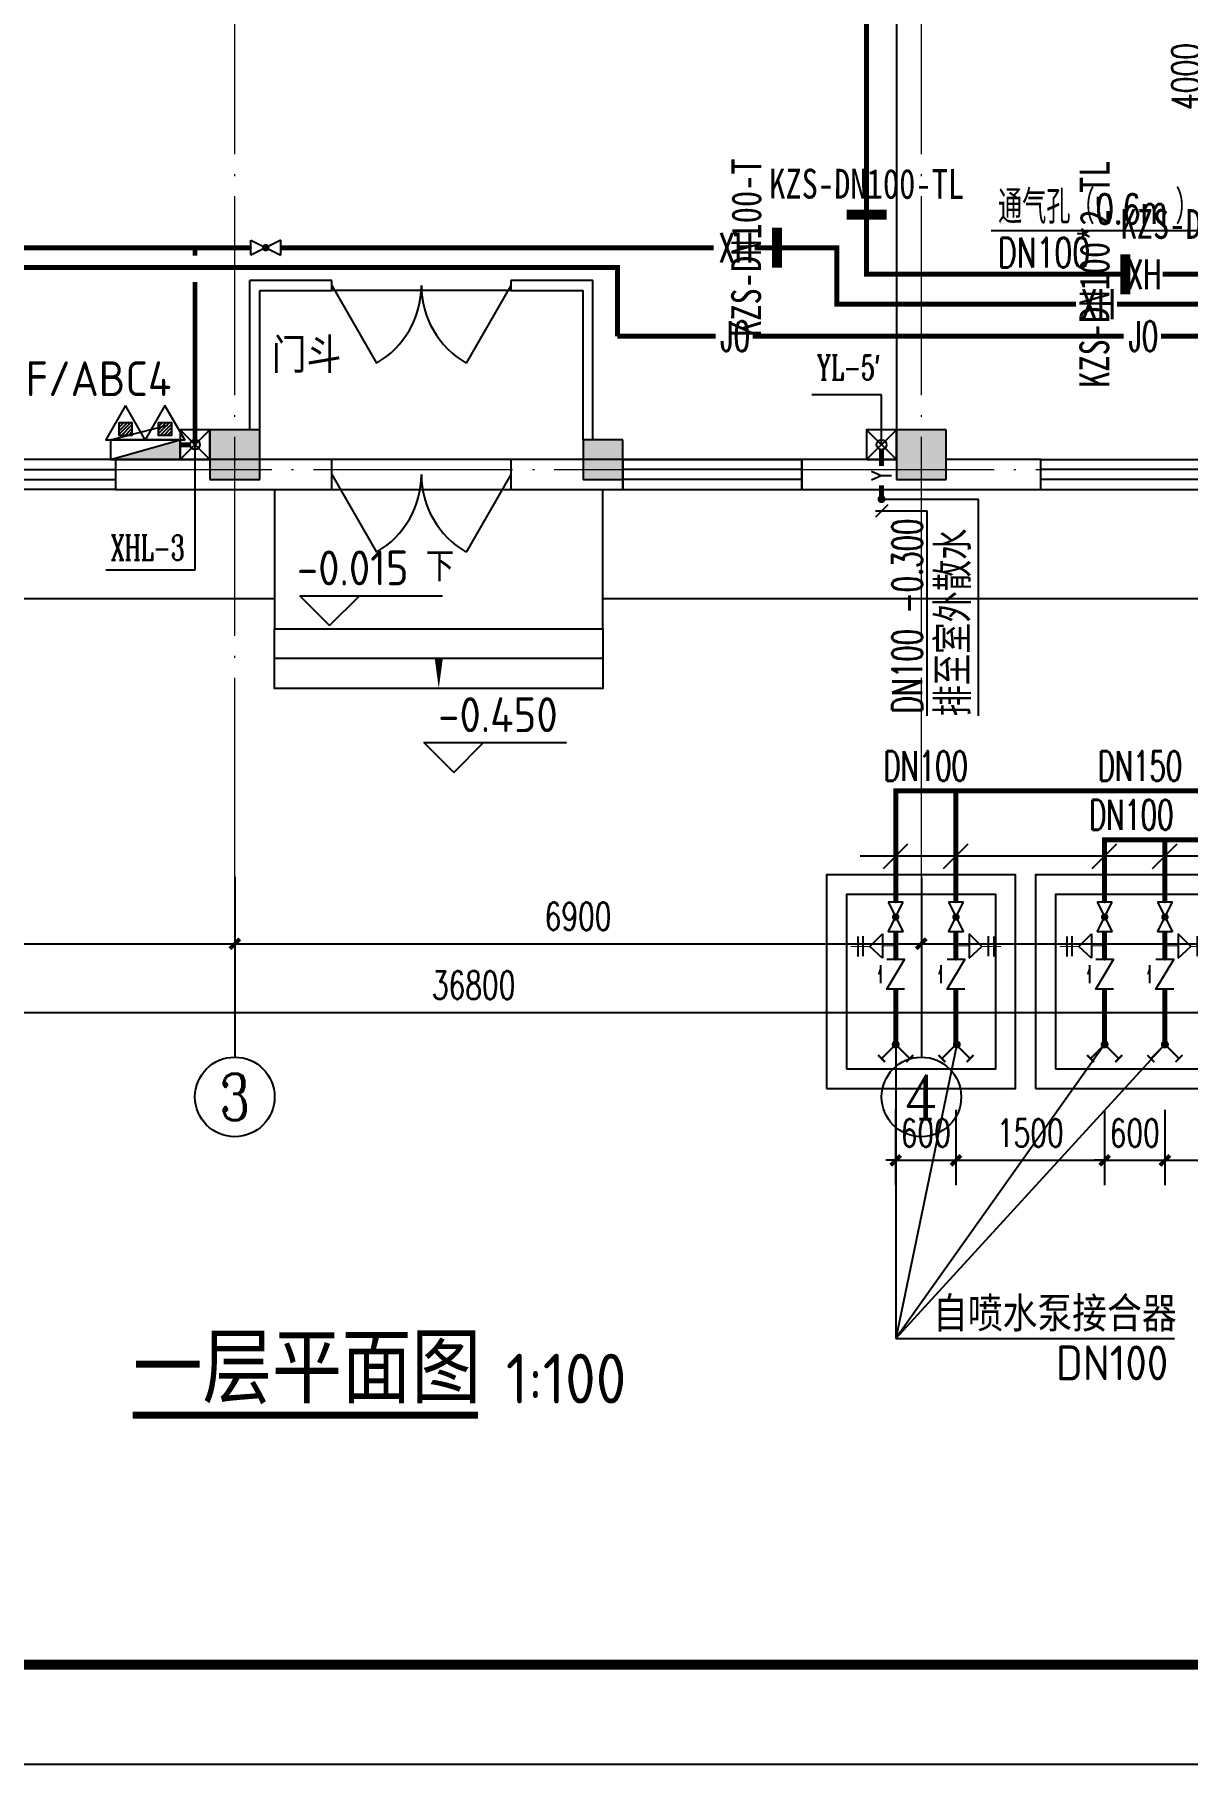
# Model space of a CAD drawing. Extents: x 1475400 to 1714963, y -629303 to -315532.
# Drawn here: x 1538546 to 1550132, y -413725 to -396341 of the extents above; entities that cross this region are included whole.
import ezdxf
from ezdxf.enums import TextEntityAlignment as Align

# ---------------------------------------------------------------- set-up
doc = ezdxf.new("R2010")
doc.units = 0
doc.header["$LTSCALE"] = 1000
doc.linetypes.add('DOTE', pattern=[2.42, 2, -0.2, 0.02, -0.2])
for name, color, linetype in [('A-ANNO-DIMS', 3, 'Continuous'), ('A-ANNO-IDEN', 3, 'Continuous'), ('A-ANNO-IDEN-LEVL', 3, 'Continuous'), ('A-ANNO-IDEN-TEXT', 3, 'Continuous'), ('A-ANNO-TXT', 7, 'Continuous'), ('AXIS', 3, 'Continuous'), ('AXIS_TEXT', 7, 'Continuous'), ('BTTK', 7, 'Continuous'), ('COLUMN', 255, 'Continuous'), ('DIM_SYMB', 3, 'Continuous'), ('E2-楼梯、坡道', 52, 'Continuous'), ('P-ANNO-DIMS', 4, 'Continuous'), ('P-ANNO-IDEN', 3, 'Continuous'), ('P-FIRE-EQPM', 1, 'Continuous'), ('P-FIRE-IDEN', 1, 'Continuous'), ('P-PROT-FIRH', 1, 'Continuous'), ('P-PROT-IDEN', 7, 'Continuous'), ('P-PROT-PIPE', 1, 'Continuous'), ('P-PROT-VALV', 7, 'Continuous'), ('P-PROT-VPIP', 1, 'Continuous'), ('P-RAIN-IDEN', 171, 'Continuous'), ('P-RAIN-VPIP', 7, 'Continuous'), ('P-SPRN-IDEN', 4, 'Continuous'), ('P-SPRN-PIPE', 6, 'Continuous'), ('P-SPRN-VALV', 161, 'Continuous'), ('PIPE-市政自来水', 87, 'Continuous'), ('PUB_DIM', 3, 'Continuous'), ('PUB_HATCH', 8, 'Continuous'), ('PUB_TEXT', 7, 'Continuous'), ('PUB_TITLE', 4, 'Continuous'), ('TEXT_市政自来水', 7, 'Continuous'), ('WALL', 2, 'Continuous'), ('WALL-MOVE', 6, 'Continuous'), ('WINDOW', 4, 'Continuous'), ('WP_L_PJ', 7, 'Continuous'), ('建筑底图', 7, 'Continuous'), ('抗震支吊架', 2, 'Continuous'), ('洁具', 253, 'Continuous')]:
    doc.layers.add(name, color=color, linetype=linetype)
doc.layers.add('DOTE', color=8, linetype='DOTE', lineweight=9)
doc.layers.add('P-RAIN-PIPE', color=4, linetype='Continuous', lineweight=50)
doc.layers.add('定位矩形', color=6, linetype='Continuous', plot=False)
doc.styles.add('-黑体_T3', font='', dxfattribs={"width": 0.8})
doc.styles.add('_TCH_AXIS', font='COMPLEX', dxfattribs={"bigfont": 'GBCBIG'})
doc.styles.add('_TCH_DIM', font='SIMPLEX', dxfattribs={"bigfont": 'GBCBIG'})
doc.styles.add('_TWT_PIPEDN', font='SIMPLEX', dxfattribs={"width": 0.8, "height": 2.5, "bigfont": 'HZTXT'})
doc.styles.add('_TWT_PIPETEXT', font='SIMPLEX', dxfattribs={"width": 0.8, "height": 2.5, "bigfont": 'HZTXT'})
doc.styles.add('_TWT_SERIAL', font='COMPLEX', dxfattribs={"width": 0.8, "height": 3, "bigfont": 'HZTXT'})
doc.styles.add('A_DIM_T3', font='SIMPLEX', dxfattribs={"width": 0.7, "bigfont": 'HZ'})
doc.styles.add('COMPLEX', font='COMPLEX')
doc.styles.add('HZ', font='txt.shx', dxfattribs={"width": 0.9, "bigfont": 'hztxt.shx'})
doc.styles.add('HZ(TK)', font='geniso.shx', dxfattribs={"width": 0.9, "bigfont": 'hztxt.shx'})
doc.styles.add('kzcad', font='', dxfattribs={"width": 0.8})
doc.styles.get("Standard").update_dxf_attribs({"font": 'geniso.shx', "bigfont": 'hztxt.shx'})
doc.styles.get('-黑体_T3').set_extended_font_data('SimHei')
doc.styles.get('kzcad').set_extended_font_data('SimSun')
doc.dimstyles.new('_TCH_ARCH&&100', dxfattribs={"dimtxt": 280, "dimasz": 100, "dimexe": 250, "dimexo": 300, "dimgap": 135, "dimtad": 1, "dimdec": 0, "dimzin": 0, "dimdsep": 46, "dimtxsty": 'A_DIM_T3', "dimblk": 'ARCHTICK', "dimcen": 0.09, "dimclrt": 7, "dimazin": 2, "dimtfac": 1, "dimtdec": 0, "dimtix": 1, "dimtmove": 2, "dimatfit": 3, "dimfxl": 150, "dimtolj": 1, "dimtzin": 0, "dimarcsym": 0})
doc.dimstyles.new('_TWT_ARCH&&100', dxfattribs={"dimtxt": 280, "dimasz": 100, "dimexe": 250, "dimexo": 300, "dimgap": 135, "dimtad": 1, "dimdec": 0, "dimzin": 0, "dimdsep": 46, "dimtxsty": 'A_DIM_T3', "dimblk": 'ARCHTICK', "dimcen": 0.09, "dimclrt": 7, "dimazin": 2, "dimtfac": 1, "dimtdec": 0, "dimtix": 1, "dimtmove": 2, "dimatfit": 3, "dimfxl": 1, "dimtolj": 1, "dimtzin": 0, "dimarcsym": 0})

# ---------------------------------------------------------------- blocks, each defined once
blk = doc.blocks.new('_ArchTick')
at = {"color": 0, "linetype": 'ByBlock', "const_width": 0.4}
blk.add_lwpolyline([(-0.5, -0.5), (0.5, 0.5)], dxfattribs=at)
blk = doc.blocks.new('*D294')
at = {"layer": 'A-ANNO-DIMS', "color": 0, "lineweight": -2, "transparency": 16777216}
for p, q in [((872063, -322906), (872063, -323530)), ((878963, -322906), (878963, -323530)), ((872063, -323280), (878963, -323280))]:
    blk.add_line(p, q, dxfattribs=at)
at = {"layer": 'Defpoints', "color": 0, "transparency": 16777216}
for p in [(872063, -322606), (878963, -322606), (878963, -323280)]:
    blk.add_point(p, dxfattribs=at)
at = {"layer": 'A-ANNO-DIMS', "color": 0, "lineweight": -2, "transparency": 16777216, "xscale": 100, "yscale": 100, "zscale": 100, "rotation": 180}
blk.add_blockref('_ArchTick', (872063, -323280), dxfattribs=at)
at = {"layer": 'A-ANNO-DIMS', "color": 0, "lineweight": -2, "transparency": 16777216, "xscale": 100, "yscale": 100, "zscale": 100}
blk.add_blockref('_ArchTick', (878963, -323280), dxfattribs=at)
at = {"layer": 'A-ANNO-DIMS', "color": 7, "transparency": 16777216, "insert": (875513, -323005), "char_height": 280, "attachment_point": 5, "style": 'A_DIM_T3'}
blk.add_mtext('\\A1;6900', dxfattribs=at)
blk = doc.blocks.new('*D295')
at = {"layer": 'A-ANNO-DIMS', "color": 0, "lineweight": -2, "transparency": 16777216}
for p, q in [((878963, -322906), (878963, -323530)), ((885863, -322906), (885863, -323530)), ((878963, -323280), (885863, -323280))]:
    blk.add_line(p, q, dxfattribs=at)
at = {"layer": 'Defpoints', "color": 0, "transparency": 16777216}
for p in [(878963, -322606), (885863, -322606), (885863, -323280)]:
    blk.add_point(p, dxfattribs=at)
at = {"layer": 'A-ANNO-DIMS', "color": 0, "lineweight": -2, "transparency": 16777216, "xscale": 100, "yscale": 100, "zscale": 100, "rotation": 180}
blk.add_blockref('_ArchTick', (878963, -323280), dxfattribs=at)
at = {"layer": 'A-ANNO-DIMS', "color": 0, "lineweight": -2, "transparency": 16777216, "xscale": 100, "yscale": 100, "zscale": 100}
blk.add_blockref('_ArchTick', (885863, -323280), dxfattribs=at)
at = {"layer": 'A-ANNO-DIMS', "color": 7, "transparency": 16777216, "insert": (882413, -323005), "char_height": 280, "attachment_point": 5, "style": 'A_DIM_T3'}
blk.add_mtext('\\A1;6900', dxfattribs=at)
blk = doc.blocks.new('*D296')
at = {"layer": 'A-ANNO-DIMS', "color": 0, "lineweight": -2, "transparency": 16777216}
for p, q in [((885863, -322906), (885863, -323530)), ((892763, -322906), (892763, -323530)), ((885863, -323280), (892763, -323280))]:
    blk.add_line(p, q, dxfattribs=at)
at = {"layer": 'Defpoints', "color": 0, "transparency": 16777216}
for p in [(885863, -322606), (892763, -322606), (892763, -323280)]:
    blk.add_point(p, dxfattribs=at)
at = {"layer": 'A-ANNO-DIMS', "color": 0, "lineweight": -2, "transparency": 16777216, "xscale": 100, "yscale": 100, "zscale": 100, "rotation": 180}
blk.add_blockref('_ArchTick', (885863, -323280), dxfattribs=at)
at = {"layer": 'A-ANNO-DIMS', "color": 0, "lineweight": -2, "transparency": 16777216, "xscale": 100, "yscale": 100, "zscale": 100}
blk.add_blockref('_ArchTick', (892763, -323280), dxfattribs=at)
at = {"layer": 'A-ANNO-DIMS', "color": 7, "transparency": 16777216, "insert": (889313, -323005), "char_height": 280, "attachment_point": 5, "style": 'A_DIM_T3'}
blk.add_mtext('\\A1;6900', dxfattribs=at)
blk = doc.blocks.new('*D315')
at = {"layer": 'Defpoints', "color": 0, "transparency": 16777216}
for p in [(862963, -322606), (899763, -322606), (899763, -323971)]:
    blk.add_point(p, dxfattribs=at)
at = {"layer": 'PUB_DIM', "color": 0, "lineweight": -2, "transparency": 16777216}
for p, q in [((862963, -322906), (862963, -324221)), ((899763, -322906), (899763, -324221)), ((862963, -323971), (899763, -323971))]:
    blk.add_line(p, q, dxfattribs=at)
at = {"layer": 'PUB_DIM', "color": 0, "lineweight": -2, "transparency": 16777216, "xscale": 100, "yscale": 100, "zscale": 100, "rotation": 180}
blk.add_blockref('_ArchTick', (862963, -323971), dxfattribs=at)
at = {"layer": 'PUB_DIM', "color": 0, "lineweight": -2, "transparency": 16777216, "xscale": 100, "yscale": 100, "zscale": 100}
blk.add_blockref('_ArchTick', (899763, -323971), dxfattribs=at)
at = {"layer": 'PUB_DIM', "color": 7, "transparency": 16777216, "insert": (881363, -323696), "char_height": 280, "attachment_point": 5, "style": 'A_DIM_T3'}
blk.add_mtext('\\A1;36800', dxfattribs=at)
blk = doc.blocks.new('$DorLib2D$00000231')
at = {"color": 0}
for p, q in [((-0.5, 0), (-0.25, 0.433)), ((0.5, 0), (0.25, 0.433))]:
    blk.add_line(p, q, dxfattribs=at)
for centre, start, end in [((-0.5, 0), 0, 60), ((0.5, 0), 120, 180)]:
    blk.add_arc(centre, 0.5, start, end, dxfattribs=at)
blk = doc.blocks.new('$WINLIB2D$00000001')
at = {"color": 0}
for points in [[(-0.5, 0.5), (-0.5, -0.5)], [(-0.5, 0.5), (0.5, 0.5)], [(0.5, -0.5), (0.5, 0.5)], [(0.5, 0.1667), (-0.5, 0.1667)], [(0.5, -0.1667), (-0.5, -0.1667)], [(-0.5, -0.5), (0.5, -0.5)]]:
    blk.add_lwpolyline(points, dxfattribs=at)
blk = doc.blocks.new('_AXISO')
blk.add_circle((0, 0), 0.5)
at = {"layer": 'AXIS_TEXT', "style": 'COMPLEX', "width": 1.041667}
blk.add_attdef('A', text='', height=0.56, dxfattribs=at).set_placement((-0.25, -0.28), (0.25, -0.28), align=Align.FIT)
blk = doc.blocks.new('$QC004_1')
for points, const_width in [([(641, 106), (570, 177)], 20), ([(0, 0), (464, 0)], 50), ([(464, 0), (605, 141)], 20), ([(464, 0), (605, -141)], 20), ([(641, -106), (570, -177)], 20)]:
    blk.add_lwpolyline(points, dxfattribs=dict(const_width=const_width))
at = {"style": 'HZ', "flags": 1}
for tag in ['UNIT', 'WHAT', 'SPEC']:
    blk.add_attdef(tag, (0, 0), '', height=0.001, dxfattribs=at)
blk = doc.blocks.new('vhtemplate_2019年新竖式图框_A1')
at = {"layer": 'PUB_TITLE', "color": 7}
blk.add_lwpolyline([(0, 594), (841, 594), (841, 0), (0, 0)], close=True, dxfattribs=at)
at = {"layer": 'PUB_TITLE', "const_width": 1}
blk.add_lwpolyline([(25, 10), (831, 10), (831, 584), (25, 584)], close=True, dxfattribs=at)
at = {"layer": 'BTTK', "color": 4, "style": 'HZ(TK)', "width": 0.9}
for tag, p in [('合作单位_001', (795.83, 509.44)), ('建设单位_001', (795.85, 207.44)), ('工程名称_001', (795.62, 174.44)), ('子项名称_001', (805.71, 157.94)), ('图纸名称_001', (795.45, 138.94))]:
    blk.add_attdef(tag, p, '', height=3.5, dxfattribs=at)
for tag, p in [('注册证书号', (808.5, 279)), ('注册印章号', (808.5, 271)), ('设计号', (806, 193)), ('图别', (789.75, 34)), ('图号', (822.25, 34)), ('版本号', (789.75, 26)), ('日期', (822.25, 26))]:
    blk.add_attdef(tag, text='', height=3.5, dxfattribs=at).set_placement(p, align=Align.MIDDLE)
blk = doc.blocks.new('$TWTSYS$00000508')
for p, q in [((-0.5, 0.5), (0.324, 1.224)), ((-0.5, 0.5), (-0.5, -0.5)), ((-0.5, -0.5), (0.5, 0.5)), ((0.5, 0.5), (-0.5, 0.5)), ((0.5, -0.5), (0.5, 0.5)), ((-0.5, -0.5), (0.5, -0.5))]:
    blk.add_line(p, q)
blk.add_solid([(0.5, -0.5), (0.5, 0.5), (-0.5, -0.5)])
blk = doc.blocks.new('$VALVE$00000315')
blk.add_line((-75, 125), (75, 125))
blk.add_lwpolyline([(-125, -75), (-125, 75), (125, -75), (125, 75)])
for p in [(-125, 0), (125, 0)]:
    blk.add_point(p)
blk.add_solid([(0, 125), (0, 150), (75, 125)])
blk = doc.blocks.new('$VALVE$00000322')
for p, q in [((-80, 317), (89, 317)), ((4, 216), (-102, 110)), ((87, 272), (-81, 272)), ((102, 110), (4, 216)), ((-102, 110), (102, 110))]:
    blk.add_line(p, q)
at = {"const_width": 8.96}
for points in [[(4, 216), (4, 377)], [(0, 0), (0, 110)]]:
    blk.add_lwpolyline(points, dxfattribs=at)
blk.add_point((0, 0))
at = {"flags": 9}
for tag in ['YSIZE', 'XSIZE']:
    blk.add_attdef(tag, (0, 110), '', height=0.5, dxfattribs=at)
blk = doc.blocks.new('$VALVE$00000333')
for p, q in [((125, 62.5), (-125, -62.5)), ((-125, 62.5), (125, -62.5)), ((-125, -62.5), (-125, 62.5)), ((125, -62.5), (125, 62.5))]:
    blk.add_line(p, q)
at = {"const_width": 31.25}
blk.add_lwpolyline([(-15.625, 0, 1), (15.625, 0, 1)], format="xyb", close=True, dxfattribs=at)
for p in [(-125, 0), (125, 0)]:
    blk.add_point(p)
blk = doc.blocks.new('*D348')
at = {"layer": 'Defpoints', "color": 0, "transparency": 16777216}
for p in [(1547200, -406846), (1547806, -406846), (1547806, -407654)]:
    blk.add_point(p, dxfattribs=at)
at = {"layer": 'P-ANNO-DIMS', "color": 0, "lineweight": -2, "transparency": 16777216}
for p, q in [((1547200, -407146), (1547200, -407904)), ((1547806, -407146), (1547806, -407904)), ((1547200, -407654), (1547100, -407654)), ((1547200, -407654), (1547806, -407654)), ((1547806, -407654), (1547906, -407654))]:
    blk.add_line(p, q, dxfattribs=at)
at = {"layer": 'P-ANNO-DIMS', "color": 0, "lineweight": -2, "transparency": 16777216, "xscale": 100, "yscale": 100, "zscale": 100}
blk.add_blockref('_ArchTick', (1547200, -407654), dxfattribs=at)
at = {"layer": 'P-ANNO-DIMS', "color": 0, "lineweight": -2, "transparency": 16777216, "xscale": 100, "yscale": 100, "zscale": 100, "rotation": 180}
blk.add_blockref('_ArchTick', (1547806, -407654), dxfattribs=at)
at = {"layer": 'P-ANNO-DIMS', "color": 7, "transparency": 16777216, "insert": (1547503, -407379), "char_height": 280, "attachment_point": 5, "style": 'A_DIM_T3'}
blk.add_mtext('\\A1;600', dxfattribs=at)
blk = doc.blocks.new('*D349')
at = {"layer": 'Defpoints', "color": 0, "transparency": 16777216}
for p in [(1547806, -406846), (1549300, -406846), (1549300, -407654)]:
    blk.add_point(p, dxfattribs=at)
at = {"layer": 'P-ANNO-DIMS', "color": 0, "lineweight": -2, "transparency": 16777216}
for p, q in [((1547806, -407146), (1547806, -407904)), ((1549300, -407146), (1549300, -407904)), ((1547806, -407654), (1549300, -407654))]:
    blk.add_line(p, q, dxfattribs=at)
at = {"layer": 'P-ANNO-DIMS', "color": 0, "lineweight": -2, "transparency": 16777216, "xscale": 100, "yscale": 100, "zscale": 100, "rotation": 180}
blk.add_blockref('_ArchTick', (1547806, -407654), dxfattribs=at)
at = {"layer": 'P-ANNO-DIMS', "color": 0, "lineweight": -2, "transparency": 16777216, "xscale": 100, "yscale": 100, "zscale": 100}
blk.add_blockref('_ArchTick', (1549300, -407654), dxfattribs=at)
at = {"layer": 'P-ANNO-DIMS', "color": 7, "transparency": 16777216, "insert": (1548553, -407379), "char_height": 280, "attachment_point": 5, "style": 'A_DIM_T3'}
blk.add_mtext('\\A1;1500', dxfattribs=at)
blk = doc.blocks.new('*D350')
at = {"layer": 'Defpoints', "color": 0, "transparency": 16777216}
for p in [(1549300, -406846), (1549906, -406846), (1549906, -407654)]:
    blk.add_point(p, dxfattribs=at)
at = {"layer": 'P-ANNO-DIMS', "color": 0, "lineweight": -2, "transparency": 16777216}
for p, q in [((1549300, -407146), (1549300, -407904)), ((1549906, -407146), (1549906, -407904)), ((1549300, -407654), (1549200, -407654)), ((1549300, -407654), (1549906, -407654)), ((1549906, -407654), (1550006, -407654))]:
    blk.add_line(p, q, dxfattribs=at)
at = {"layer": 'P-ANNO-DIMS', "color": 0, "lineweight": -2, "transparency": 16777216, "xscale": 100, "yscale": 100, "zscale": 100}
blk.add_blockref('_ArchTick', (1549300, -407654), dxfattribs=at)
at = {"layer": 'P-ANNO-DIMS', "color": 0, "lineweight": -2, "transparency": 16777216, "xscale": 100, "yscale": 100, "zscale": 100, "rotation": 180}
blk.add_blockref('_ArchTick', (1549906, -407654), dxfattribs=at)
at = {"layer": 'P-ANNO-DIMS', "color": 7, "transparency": 16777216, "insert": (1549603, -407379), "char_height": 280, "attachment_point": 5, "style": 'A_DIM_T3'}
blk.add_mtext('\\A1;600', dxfattribs=at)
blk = doc.blocks.new('*D351')
at = {"layer": 'Defpoints', "color": 0, "transparency": 16777216}
for p in [(1549906, -406846), (1552683, -406846), (1552683, -407654)]:
    blk.add_point(p, dxfattribs=at)
at = {"layer": 'P-ANNO-DIMS', "color": 0, "lineweight": -2, "transparency": 16777216}
for p, q in [((1549906, -407146), (1549906, -407904)), ((1552683, -407146), (1552683, -407904)), ((1549906, -407654), (1552683, -407654))]:
    blk.add_line(p, q, dxfattribs=at)
at = {"layer": 'P-ANNO-DIMS', "color": 0, "lineweight": -2, "transparency": 16777216, "xscale": 100, "yscale": 100, "zscale": 100, "rotation": 180}
blk.add_blockref('_ArchTick', (1549906, -407654), dxfattribs=at)
at = {"layer": 'P-ANNO-DIMS', "color": 0, "lineweight": -2, "transparency": 16777216, "xscale": 100, "yscale": 100, "zscale": 100}
blk.add_blockref('_ArchTick', (1552683, -407654), dxfattribs=at)
at = {"layer": 'P-ANNO-DIMS', "color": 7, "transparency": 16777216, "insert": (1551295, -407379), "char_height": 280, "attachment_point": 5, "style": 'A_DIM_T3'}
blk.add_mtext('\\A1;2800', dxfattribs=at)
blk = doc.blocks.new('*D360')
at = {"layer": 'Defpoints', "color": 0, "transparency": 16777216}
for p in [(1550392, -394762), (1551708, -394762), (1551708, -398762)]:
    blk.add_point(p, dxfattribs=at)
at = {"layer": 'P-ANNO-DIMS', "color": 0, "lineweight": -2, "transparency": 16777216}
for p, q in [((1551408, -394762), (1550142, -394762)), ((1550392, -398762), (1550392, -394762)), ((1551408, -398762), (1550142, -398762))]:
    blk.add_line(p, q, dxfattribs=at)
at = {"layer": 'P-ANNO-DIMS', "color": 0, "lineweight": -2, "transparency": 16777216, "xscale": 100, "yscale": 100, "zscale": 100}
for p, rotation in [((1550392, -394762), 90), ((1550392, -398762), 270)]:
    blk.add_blockref('_ArchTick', p, dxfattribs=dict(at, rotation=rotation))
at = {"layer": 'P-ANNO-DIMS', "color": 7, "transparency": 16777216, "insert": (1550117, -396762), "char_height": 280, "attachment_point": 5, "rotation": 90, "style": 'A_DIM_T3'}
blk.add_mtext('\\A1;4000', dxfattribs=at)
blk = doc.blocks.new('$TwtSys$00000546')
h = blk.add_hatch()
h.set_pattern_fill('ANSI31', color=256, scale=200, style=0)
h.set_pattern_definition([(45, (-38543.802, -6670.83), (-17.67767, 17.67767), [])])
h.paths.add_polyline_path([(-65, 174), (65, 174), (65, 44), (-65, 44)])
for points in [[(0, 344), (-198, 0), (198, 0)], [(-65, 174), (65, 174), (65, 44), (-65, 44)]]:
    blk.add_lwpolyline(points, close=True)
blk = doc.blocks.new('sadsdfc')
at = {"layer": 'PUB_HATCH'}
for points in [[(879213.1, -318614.6), (879213.1, -318114.6), (878713.1, -318114.6), (878713.1, -318614.6)], [(886113.1, -318614.6), (886113.1, -318114.6), (885613.1, -318114.6), (885613.1, -318614.6)], [(882863.1, -318614.6), (882863.1, -318214.6), (882463.1, -318214.6), (882463.1, -318614.6)]]:
    blk.add_hatch(color=256, dxfattribs=at).paths.add_polyline_path(points)
for points in [[(879363.1, -319814.6), (863863.1, -319814.6), (863863.1, -304814.6)], [(892663.1, -319814.6), (882663.1, -319814.6)]]:
    blk.add_lwpolyline(points)
at = {"layer": 'A-ANNO-IDEN'}
blk.add_lwpolyline([(881013.1, -319715, 0, 0, 0), (881013.1, -320714.6, 0, 80, 0), (881013.1, -320414.6, 0, 0, 0)], format="xyseb", dxfattribs=at)
at = {"layer": 'A-ANNO-IDEN-LEVL'}
for p, q in [((879915.2, -320082.7), (879615.2, -319782.7)), ((879615.2, -319782.7), (881049.2, -319782.7)), ((879915.2, -320082.7), (880215.2, -319782.7)), ((881163, -321558.1), (880863, -321258.1)), ((880863, -321258.1), (882296.9, -321258.1)), ((881163, -321558.1), (881463, -321258.1))]:
    blk.add_line(p, q, dxfattribs=at)
at = {"layer": 'AXIS'}
for p, q in [((878963.1, -322606.2), (878963.1, -324419.9)), ((885863.1, -322606.2), (885863.1, -324419.9))]:
    blk.add_line(p, q, dxfattribs=at)
at = {"layer": 'COLUMN'}
for p, q in [((879213.1, -318114.6), (878713.1, -318114.6)), ((878713.1, -318114.6), (878713.1, -318614.6)), ((879213.1, -318614.6), (879213.1, -318114.6)), ((886113.1, -318114.6), (885613.1, -318114.6)), ((885613.1, -318114.6), (885613.1, -318614.6)), ((886113.1, -318614.6), (886113.1, -318114.6)), ((882863.1, -318214.6), (882463.1, -318214.6)), ((882463.1, -318214.6), (882463.1, -318614.6)), ((882863.1, -318614.6), (882863.1, -318214.6)), ((878713.1, -318614.6), (879213.1, -318614.6)), ((882463.1, -318614.6), (882863.1, -318614.6)), ((885613.1, -318614.6), (886113.1, -318614.6))]:
    blk.add_line(p, q, dxfattribs=at)
at = {"layer": 'DOTE'}
for p, q in [((878963.1, -322606.2), (878963.1, -276588.1)), ((885863.1, -322606.2), (885863.1, -276605.3)), ((857973.7, -318514.6), (908177.1, -318514.6))]:
    blk.add_line(p, q, dxfattribs=at)
at = {"layer": 'E2-楼梯、坡道'}
for points in [[(879363.1, -318714.6), (879363.1, -320114.6), (882663.1, -320114.6), (882663.1, -318714.6)], [(882663.1, -320114.6), (882663.1, -320414.6), (879363.1, -320414.6), (879363.1, -320114.6)], [(882663.1, -320414.6), (882663.1, -320714.6), (879363.1, -320714.6), (879363.1, -320414.6)]]:
    blk.add_lwpolyline(points, dxfattribs=at)
at = {"layer": 'WALL'}
for p, q in [((878713.1, -318414.6), (877763.1, -318414.6)), ((877763.1, -318414.6), (877763.1, -318714.6)), ((879938.1, -318414.6), (879213.1, -318414.6)), ((879938.1, -318714.6), (879938.1, -318414.6)), ((882463.1, -318414.6), (881738.1, -318414.6)), ((881738.1, -318414.6), (881738.1, -318714.6)), ((885613.1, -318414.6), (884663.1, -318414.6)), ((884663.1, -318414.6), (884663.1, -318714.6)), ((887063.1, -318414.6), (886113.1, -318414.6)), ((887063.1, -318714.6), (887063.1, -318414.6)), ((882863.1, -318714.6), (882863.1, -318614.6)), ((877763.1, -318714.6), (878963.1, -318714.6)), ((878963.1, -318714.6), (879938.1, -318714.6)), ((881738.1, -318714.6), (882663.1, -318714.6)), ((882663.1, -318714.6), (882863.1, -318714.6)), ((884663.1, -318714.6), (885863.1, -318714.6)), ((885863.1, -318714.6), (887063.1, -318714.6))]:
    blk.add_line(p, q, dxfattribs=at)
at = {"layer": 'WALL-MOVE'}
for p, q in [((879938.1, -316615.2), (879113.1, -316615.2)), ((879113.1, -318114.6), (879113.1, -316615.2)), ((879213.1, -316715.2), (879938.1, -316715.2)), ((879213.1, -318114.6), (879213.1, -316715.2)), ((879938.1, -316715.2), (879938.1, -316615.2)), ((882563.1, -316615.2), (881738.1, -316615.2)), ((881738.1, -316615.2), (881738.1, -316715.2)), ((881738.1, -316715.2), (882463.1, -316715.2)), ((882463.1, -318214.6), (882463.1, -316715.2)), ((882563.1, -318214.6), (882563.1, -316615.2))]:
    blk.add_line(p, q, dxfattribs=at)
at = {"layer": 'WINDOW'}
for p, q in [((881738.1, -316715.2), (879938.1, -316715.2)), ((879938.1, -318714.6), (881738.1, -318714.6))]:
    blk.add_line(p, q, dxfattribs=at)
at = {"layer": '洁具'}
blk.add_lwpolyline([(885613.1, -283814.6), (885613.1, -318414.6), (872313.1, -318414.6), (872013.1, -318114.6), (872013.1, -311364.6), (865263.1, -311364.6), (865263.1, -290864.6), (872313.1, -290864.6), (872313.1, -283814.6)], close=True, dxfattribs=at)
at = {"layer": 'AXIS'}
ref = blk.add_blockref('_AXISO', (878963.1, -324819.9), dxfattribs=dict(at, xscale=800, yscale=800, zscale=800))
ref.add_attrib('A', '3', dxfattribs={"layer": 'AXIS_TEXT', "height": 465.9, "style": '_TCH_AXIS'}).set_placement((878807.8, -325052.9), (879118.5, -325052.9), align=Align.FIT)
ref = blk.add_blockref('_AXISO', (885863.1, -324819.9), dxfattribs=dict(at, xscale=800, yscale=800, zscale=800))
ref.add_attrib('A', '4', dxfattribs={"layer": 'AXIS_TEXT', "height": 445.4, "style": '_TCH_AXIS'}).set_placement((885693.4, -325042.6), (886032.8, -325042.6), align=Align.FIT)
at = {"layer": 'WINDOW', "rotation": 180}
for name, p, xscale, yscale, zscale in [('$DorLib2D$00000231', (880838.1, -316665.2), 1800, 1800, 1800), ('$WINLIB2D$00000001', (887963.1, -318564.6), -1800, 300, 1800), ('$DorLib2D$00000231', (880838.1, -318564.6), 1800, 1800, -1800)]:
    blk.add_blockref(name, p, dxfattribs=dict(at, xscale=xscale, yscale=yscale, zscale=zscale))
at = {"layer": 'WINDOW', "yscale": 300}
for p, xscale, zscale in [((876863.1, -318564.6), -1800, -1800), ((883763.1, -318564.6), 1800, 1800)]:
    blk.add_blockref('$WINLIB2D$00000001', p, dxfattribs=dict(at, xscale=xscale, zscale=zscale))
at = {"layer": 'A-ANNO-TXT', "color": 7}
for s, p in [('-0.015', (879586.7, -319677.7)), ('-0.450', (881006.7, -321153.1))]:
    blk.add_text(s, height=350, dxfattribs=at).set_placement(p)
at = {"layer": 'A-ANNO-TXT', "color": 7, "style": '-黑体_T3', "width": 0.8}
blk.add_text('下', height=262.9, dxfattribs=at).set_placement((880881.4, -319610))
at = {"layer": 'PUB_TEXT'}
blk.add_text('门斗', height=350, dxfattribs=at).set_placement((879333.7, -317542.5))
at = {"layer": 'A-ANNO-DIMS'}
for p1, p2, picture, middle in [((872063.1, -322606.2), (878963.1, -322606.2), '*D294', (875513.1, -323004.8)), ((878963.1, -322606.2), (885863.1, -322606.2), '*D295', (882413.1, -323004.8)), ((885863.1, -322606.2), (892763.1, -322606.2), '*D296', (889313.1, -323004.8))]:
    dim = blk.add_aligned_dim(p1=p1, p2=p2, distance=-673.6, dimstyle='_TCH_ARCH&&100', dxfattribs=at)
    dim.commit()
    dim.dimension.update_dxf_attribs({"geometry": picture, "text_midpoint": middle})
at = {"layer": 'PUB_DIM'}
dim = blk.add_aligned_dim(p1=(862963.1, -322606.2), p2=(899763.1, -322606.2), distance=-1365.2, dimstyle='_TCH_ARCH&&100', dxfattribs=at)
dim.commit()
dim.dimension.update_dxf_attribs({"geometry": '*D315', "text_midpoint": (881363.1, -323696.4)})

msp = doc.modelspace()

# ---------------------------------------------------------------- hatches: boundary and pattern name
at = {"layer": 'P-PROT-PIPE'}
for points in [[(1546608.3, -398482.4), (1546608.3, -398457.4), (1546633.3, -398457.4)], [(1546608.3, -398482.4), (1546633.3, -398482.4), (1546633.3, -398457.4)], [(1546908.3, -398749.8), (1546908.3, -398774.8), (1546883.3, -398774.8)], [(1546908.3, -398749.8), (1546883.3, -398749.8), (1546883.3, -398774.8)], [(1546608.3, -399050.1), (1546608.3, -399075.1), (1546583.3, -399075.1)], [(1546608.3, -399050.1), (1546583.3, -399050.1), (1546583.3, -399075.1)]]:
    msp.add_hatch(color=256, dxfattribs=at).paths.add_polyline_path(points)
at = {"layer": 'P-SPRN-PIPE'}
for points in [[(1547200.4, -403941.6), (1547175.4, -403941.6), (1547175.4, -403916.6)], [(1547200.4, -403941.6), (1547200.4, -403916.6), (1547175.4, -403916.6)], [(1549300.4, -404431.9), (1549275.4, -404431.9), (1549275.4, -404406.9)], [(1549300.4, -404431.9), (1549300.4, -404406.9), (1549275.4, -404406.9)]]:
    msp.add_hatch(color=256, dxfattribs=at).paths.add_polyline_path(points)
at = {"layer": 'PIPE-市政自来水'}
for points in [[(1544403.2, -398682.4), (1544428.2, -398682.4), (1544428.2, -398657.4)], [(1544403.2, -398682.4), (1544403.2, -398657.4), (1544428.2, -398657.4)]]:
    msp.add_hatch(color=256, dxfattribs=at).paths.add_polyline_path(points)

# ---------------------------------------------------------------- linework, layer by layer
for points in [[(1546506.1, -406933.5), (1548406.1, -406933.5), (1548406.1, -404783.5), (1546506.1, -404783.5)], [(1548606.1, -406933.5), (1550506.1, -406933.5), (1550506.1, -404783.5), (1548606.1, -404783.5)], [(1546706.1, -406733.5), (1548206.1, -406733.5), (1548206.1, -404983.5), (1546706.1, -404983.5)], [(1548806.1, -406733.5), (1550306.1, -406733.5), (1550306.1, -404983.5), (1548806.1, -404983.5)]]:
    msp.add_lwpolyline(points, close=True)
at = {"layer": 'A-ANNO-IDEN-TEXT', "color": 3}
for p, q in [((1550012.8, -398312.2), (1548158.6, -398312.2)), ((1553058.3, -398312.2), (1550012.8, -398312.2))]:
    msp.add_line(p, q, dxfattribs=at)
at = {"layer": 'DIM_SYMB', "const_width": 70}
msp.add_lwpolyline([(1539533.3, -410215.7), (1543002.4, -410215.7)], dxfattribs=at)
at = {"layer": 'P-ANNO-IDEN'}
for p, q in [((1547200.4, -406490.1), (1547200.4, -409444.9)), ((1547815.1, -406490.1), (1547200.4, -409444.9)), ((1549300.4, -406490.1), (1547200.4, -409444.9)), ((1549906.2, -406490.1), (1547200.4, -409444.9)), ((1547200.4, -409444.9), (1550001, -409444.9))]:
    msp.add_line(p, q, dxfattribs=at)
at = {"layer": 'P-ANNO-IDEN', "const_width": 40}
for points in [[(1547200.4, -406470.1, 1), (1547200.4, -406510.1, 1)], [(1547819.1, -406470.5, 1), (1547811, -406509.7, 1)], [(1549312, -406473.8, 1), (1549288.8, -406506.4, 1)], [(1549919.7, -406475.4, 1), (1549892.7, -406504.9, 1)]]:
    msp.add_lwpolyline(points, format="xyb", close=True, dxfattribs=at)
at = {"layer": 'P-PROT-IDEN', "linetype": 'ByBlock'}
for p, q in [((1540158.3, -400462.2, -3000), (1540158.3, -401722.7, -3000)), ((1540158.3, -401722.7, -3000), (1539261.8, -401722.7, -3000))]:
    msp.add_line(p, q, dxfattribs=at)
at = {"layer": 'P-PROT-PIPE', "const_width": 50}
for points in [[(1546908.3, -393912.2), (1546908.3, -398749.8)], [(1540158.3, -398482.4), (1537375.2, -398482.4)], [(1540158.3, -398561.6), (1540158.3, -398482.4)], [(1540158.3, -398482.4), (1540719.7, -398482.4)], [(1541019.7, -398482.4), (1545371.2, -398482.4)], [(1545782, -398482.4), (1546608.3, -398482.4)], [(1546608.3, -398482.4), (1546608.3, -399050.1)], [(1549474.2, -398749.8), (1546908.3, -398749.8)], [(1550463.5, -398749.8), (1549885, -398749.8)], [(1540158.3, -400462.2), (1540158.3, -398827)], [(1549013.3, -399050.1), (1546608.3, -399050.1)], [(1550463.5, -399050.1), (1549424.1, -399050.1)], [(1540108.3, -400462.2), (1540008.3, -400462.2)]]:
    msp.add_lwpolyline(points, dxfattribs=at)
at = {"layer": 'P-PROT-VPIP'}
msp.add_circle((1540158.3, -400462.2), 50, dxfattribs=at)
at = {"layer": 'P-RAIN-IDEN'}
for p, q in [((1547058.3, -399959.4), (1546357, -399959.4)), ((1547058.3, -400462.2), (1547058.3, -399959.4)), ((1547058.3, -401009.4), (1548032.8, -401009.4)), ((1548032.8, -403188.6), (1548032.8, -401009.4)), ((1547120.2, -401066.3), (1546996.4, -401190)), ((1546996.9, -401128.2), (1547517.9, -401128.2)), ((1547517.9, -403188.6), (1547517.9, -401128.2))]:
    msp.add_line(p, q, dxfattribs=at)
at = {"layer": 'P-RAIN-IDEN', "const_width": 40}
msp.add_lwpolyline([(1547038.3, -401009.4, -1), (1547078.3, -401009.4, -1)], format="xyb", close=True, dxfattribs=at)
at = {"layer": 'P-RAIN-PIPE', "const_width": 50}
for points in [[(1547058.3, -400512.2), (1547058.3, -400674.7)], [(1547058.3, -400872.2), (1547058.3, -401009.4)]]:
    msp.add_lwpolyline(points, dxfattribs=at)
at = {"layer": 'P-RAIN-VPIP'}
msp.add_circle((1547058.3, -400462.2), 50, dxfattribs=at)
at = {"layer": 'P-SPRN-IDEN'}
for p, q in [((1547076.7, -404720.9), (1547324.1, -404473.4)), ((1547682.5, -404720.9), (1547930, -404473.4)), ((1549176.7, -404720.9), (1549424.1, -404473.4)), ((1549782.5, -404720.9), (1550030, -404473.4)), ((1557463.6, -404597.2), (1546841.9, -404597.2))]:
    msp.add_line(p, q, dxfattribs=at)
at = {"layer": 'P-SPRN-PIPE', "const_width": 50}
for points in [[(1547200.4, -405059.3), (1547200.4, -403941.6)], [(1547806.2, -403941.6), (1547200.4, -403941.6)], [(1547806.2, -405059.3), (1547806.2, -403941.6)], [(1551508.3, -403941.6), (1547806.2, -403941.6)], [(1549300.4, -405059.3), (1549300.4, -404431.9)], [(1549300.4, -404431.9), (1549906.2, -404431.9)], [(1549906.2, -405059.3), (1549906.2, -404431.9)], [(1549906.2, -404431.9), (1551508.3, -404431.9)], [(1547200.4, -405634.4), (1547200.4, -405359.3)], [(1547806.2, -405634.4), (1547806.2, -405359.3)], [(1549300.4, -405634.4), (1549300.4, -405359.3)], [(1549906.2, -405634.4), (1549906.2, -405359.3)], [(1547200.4, -406026.1), (1547200.4, -405934.4)], [(1547806.2, -406026.1), (1547806.2, -405934.4)], [(1549300.4, -406026.1), (1549300.4, -405934.4)], [(1549906.2, -406026.1), (1549906.2, -405934.4)]]:
    msp.add_lwpolyline(points, dxfattribs=at)
at = {"layer": 'PIPE-市政自来水', "const_width": 50}
for points in [[(1544403.2, -398682.4), (1537817.7, -398682.4)], [(1544403.2, -399371.5), (1544403.2, -398682.4)], [(1545389.5, -399371.5), (1544403.2, -399371.5)], [(1549492.5, -399371.5), (1545763.7, -399371.5)], [(1550583.4, -399371.5), (1549866.8, -399371.5)]]:
    msp.add_lwpolyline(points, dxfattribs=at)
at = {"layer": '定位矩形'}
for p, q in [((1540008.3, -400612.2), (1540308.3, -400312.2)), ((1540008.3, -400312.2), (1540308.3, -400612.2)), ((1546908.3, -400612.2), (1547208.3, -400312.2)), ((1546908.3, -400312.2), (1547208.3, -400612.2))]:
    msp.add_line(p, q, dxfattribs=at)
for points in [[(1540008.3, -400612.2), (1540308.3, -400612.2), (1540308.3, -400312.2), (1540008.3, -400312.2)], [(1546908.3, -400612.2), (1547208.3, -400612.2), (1547208.3, -400312.2), (1546908.3, -400312.2)]]:
    msp.add_lwpolyline(points, close=True, dxfattribs=at)
at = {"layer": '抗震支吊架', "color": 2, "const_width": 100}
for points in [[(1546708.3, -398149.8), (1547108.3, -398149.8)], [(1546008.3, -398682.4), (1546008.3, -398282.4)], [(1549508.3, -398949.8), (1549508.3, -398549.8)]]:
    msp.add_lwpolyline(points, dxfattribs=at)

# ---------------------------------------------------------------- block references
at = {"xscale": 100.1, "yscale": 100.1, "zscale": 100.1}
msp.add_blockref('vhtemplate_2019年新竖式图框_A1', (1497262.7, -413725), dxfattribs=at)
at = {"layer": 'P-FIRE-EQPM', "rotation": 3.362250629396273e-10}
for p in [(1539459.9, -400412.2), (1539856.7, -400412.2)]:
    msp.add_blockref('$TwtSys$00000546', p, dxfattribs=at)
at = {"layer": 'P-PROT-FIRH', "xscale": -700, "yscale": -200, "zscale": 700, "rotation": 179.9999949888558}
msp.add_blockref('$TWTSYS$00000508', (1539658.3, -400512.2), dxfattribs=at)
at = {"layer": 'P-PROT-VALV', "xscale": 1.2, "yscale": 1.2, "zscale": 1.2}
msp.add_blockref('$VALVE$00000333', (1540869.7, -398482.4), dxfattribs=at)
at = {"layer": 'P-SPRN-VALV', "zscale": 1.2, "rotation": 90}
for name, p, xscale, yscale in [('$VALVE$00000333', (1547200.4, -405209.3), -1.2, 1.2), ('$VALVE$00000333', (1547806.2, -405209.3), -1.2, 1.2), ('$VALVE$00000333', (1549300.4, -405209.3), -1.2, 1.2), ('$VALVE$00000333', (1549906.2, -405209.3), -1.2, 1.2), ('$VALVE$00000322', (1547200.4, -405499.3), -1.2, 1.2), ('$VALVE$00000322', (1547806.2, -405499.3), -1.2, -1.2), ('$VALVE$00000322', (1549300.4, -405499.3), -1.2, 1.2), ('$VALVE$00000322', (1549906.2, -405499.3), -1.2, -1.2), ('$VALVE$00000315', (1547200.4, -405784.4), 1.2, 1.2), ('$VALVE$00000315', (1547806.2, -405784.4), 1.2, 1.2), ('$VALVE$00000315', (1549300.4, -405784.4), 1.2, 1.2), ('$VALVE$00000315', (1549906.2, -405784.4), 1.2, 1.2)]:
    msp.add_blockref(name, p, dxfattribs=dict(at, xscale=xscale, yscale=yscale))
at = {"layer": 'WP_L_PJ', "xscale": -1, "rotation": 90.00000000000007}
for p in [(1547200.4, -406026.1, 650), (1547806.2, -406026.1, 650), (1549300.4, -406026.1, 650), (1549906.2, -406026.1, 650)]:
    msp.add_blockref('$QC004_1', p, dxfattribs=at)
at = {"layer": '建筑底图'}
msp.add_blockref('sadsdfc', (661595.2, -82197.6), dxfattribs=at)

# ---------------------------------------------------------------- texts
at = {"layer": 'A-ANNO-IDEN-TEXT', "color": 7, "style": '_TCH_DIM'}
for s, height, p in [('通气孔（', 337.59, (1548228.6, -398242.2)), ('）', 337.6, (1550011.6, -398242.2))]:
    msp.add_text(s, height=height, dxfattribs=at).set_placement(p)
at = {"layer": 'A-ANNO-IDEN-TEXT', "color": 7, "style": '_TCH_DIM', "width": 0.705882}
for s, p in [('0.6m', (1549211.6, -398242.2)), ('DN100', (1548228.6, -398679.7))]:
    msp.add_text(s, height=297.5, dxfattribs=at).set_placement(p)
at = {"layer": 'P-ANNO-IDEN', "color": 7, "style": 'HZ(TK)', "width": 0.9}
msp.add_text('排至室外散水', height=350, rotation=90, dxfattribs=at).set_placement((1547956.2, -403194.3))
at = {"layer": 'P-ANNO-IDEN', "color": 7}
for s, p in [('自喷水泵接合器', (1547574.7, -409374.9)), ('DN100', (1548810.7, -409864.9))]:
    msp.add_text(s, height=350, dxfattribs=at).set_placement(p)
at = {"layer": 'P-FIRE-IDEN'}
msp.add_text('MF/ABC4', height=350, dxfattribs=at).set_placement((1538150.2, -399974))
at = {"layer": 'P-PROT-IDEN', "style": '_TWT_PIPETEXT', "width": 0.64}
for p in [(1545421.2, -398632.4), (1549524.2, -398899.8), (1549063.3, -399200.1)]:
    msp.add_text('XH', height=300, dxfattribs=at).set_placement(p)
at = {"layer": 'P-PROT-IDEN', "color": 7, "linetype": 'ByBlock', "style": '_TWT_SERIAL', "width": 0.64}
msp.add_text('XHL-3', height=250, dxfattribs=at).set_placement((1539311.8, -401622.7, -3000))
at = {"layer": 'P-RAIN-IDEN', "color": 7, "style": '_TWT_SERIAL', "width": 0.64}
msp.add_text("YL-5'", height=250, dxfattribs=at).set_placement((1546407, -399811.8))
at = {"layer": 'P-RAIN-IDEN', "style": '_TWT_PIPETEXT', "width": 0.64}
msp.add_text('Y', height=200, rotation=90, dxfattribs=at).set_placement((1547158.3, -400822.2))
at = {"layer": 'P-RAIN-IDEN', "color": 7, "style": '_TWT_PIPEDN', "width": 0.64}
for s, p in [('-0.300', (1547466.2, -402160.3)), ('DN100', (1547466.2, -403162.2))]:
    msp.add_text(s, height=300, rotation=90, dxfattribs=at).set_placement(p)
at = {"layer": 'P-SPRN-IDEN', "style": '_TWT_PIPEDN', "width": 0.64}
for s, p in [('DN100', (1547078.2, -403841.6)), ('DN150', (1549232.1, -403841.6)), ('DN100', (1549144.7, -404331.9))]:
    msp.add_text(s, height=300, dxfattribs=at).set_placement(p)
at = {"layer": 'PUB_TEXT', "color": 7}
for s, height, p in [('一层平面图', 700, (1539533.3, -410097.8)), ('1:100', 500, (1543282.4, -410097.8))]:
    msp.add_text(s, height=height, dxfattribs=at).set_placement(p)
at = {"layer": 'TEXT_市政自来水', "style": '_TWT_PIPETEXT', "width": 0.64}
for p in [(1545439.5, -399521.5), (1549542.5, -399521.5)]:
    msp.add_text('J0', height=300, dxfattribs=at).set_placement(p)
at = {"layer": '抗震支吊架', "color": 2, "style": 'kzcad', "width": 0.8}
for s, rotation, p in [('KZS-DN100-T', 89.88539, (1545848.3, -398482.4)), ('KZS-DN100-TL', 359.88539, (1546908.3, -397989.8)), ('KZS-DN100*2-TL', 89.88539, (1549348.3, -398749.8)), ('KZS-DN70-T', 359.88539, (1550276, -398394.1))]:
    msp.add_text(s, height=300, rotation=rotation, dxfattribs=at).set_placement(p, align=Align.CENTER)

# ---------------------------------------------------------------- dimensions: what is measured, and where the dimension line sits
at = {"layer": 'P-ANNO-DIMS'}
dim = msp.add_aligned_dim(p1=(1551708.3, -398762.2), p2=(1551708.3, -394762.2), distance=1316.4, dimstyle='_TWT_ARCH&&100', dxfattribs=at)
dim.commit()
dim.dimension.update_dxf_attribs({"geometry": '*D360', "text_midpoint": (1550117, -396762.2)})
for p1, p2, text, picture, middle in [((1547200.4, -406846.2), (1547806.2, -406846.2), '600', '*D348', (1547503.3, -407379.2)), ((1547806.2, -406846.2), (1549300.4, -406846.2), '1500', '*D349', (1548553.3, -407379.2)), ((1549300.4, -406846.2), (1549906.2, -406846.2), '600', '*D350', (1549603.3, -407379.2)), ((1549906.2, -406846.2), (1552683.3, -406846.2), '2800', '*D351', (1551294.8, -407379.2))]:
    dim = msp.add_aligned_dim(p1=p1, p2=p2, distance=-807.9, text=text, dimstyle='_TWT_ARCH&&100', dxfattribs=at)
    dim.commit()
    dim.dimension.update_dxf_attribs({"geometry": picture, "text_midpoint": middle})

doc.saveas('drawing.dxf')
